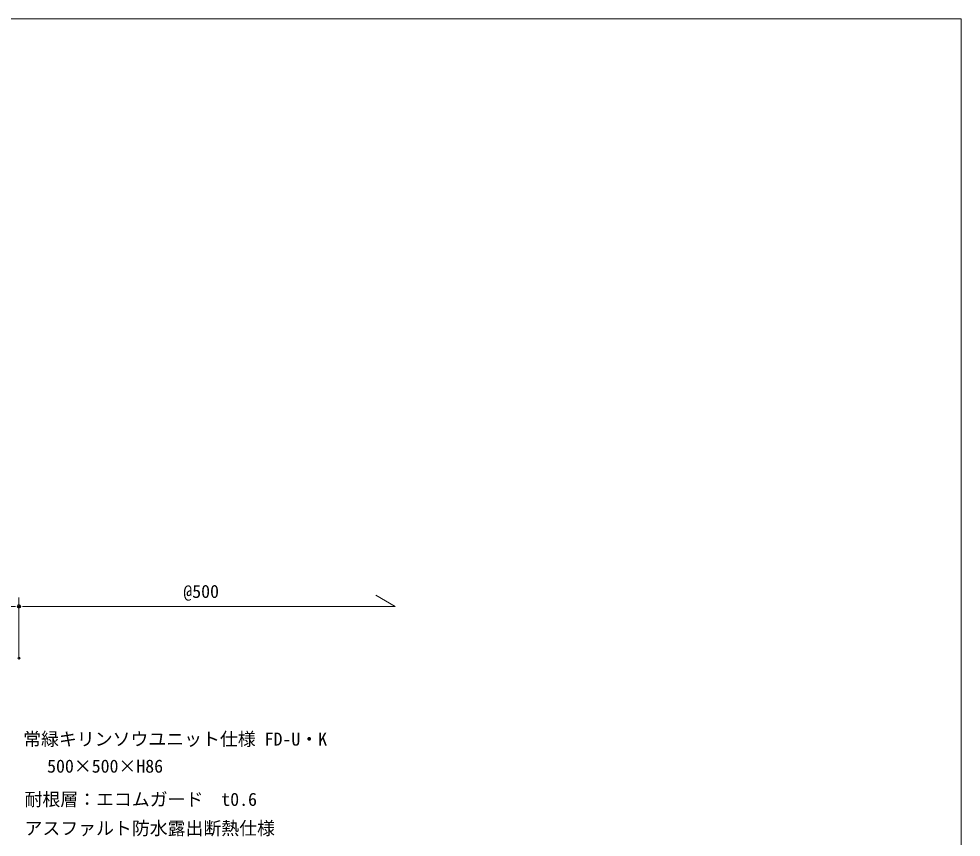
# Model space of a CAD drawing. Units: millimetres, scale not verified. Extents: x -1485 to 1485, y -1050 to 1050.
# Drawn here: x 432 to 1485, y 135 to 1050 of the extents above; entities that cross this region are included whole.
import ezdxf
from ezdxf.enums import TextEntityAlignment as Align

# ---------------------------------------------------------------- set-up
doc = ezdxf.new("R2010")
doc.units = ezdxf.units.MM
doc.header["$LTSCALE"] = 4
doc.header["$PDMODE"] = 32
doc.header["$PDSIZE"] = 2
for name, color, linetype, lineweight in [('0-0_0', 7, 'Continuous', 18), ('0-9_sunpo', 7, 'Continuous', 18), ('0-A_MOJI', 7, 'Continuous', 18), ('0-E_DECKM', 7, 'Continuous', 18)]:
    doc.layers.add(name, color=color, linetype=linetype, lineweight=lineweight)
doc.layers.add('0-2_DEFPOINTS', color=7, linetype='Continuous')
doc.styles.add('ＭＳ ゴシック', font='')
doc.styles.get('ＭＳ ゴシック').set_extended_font_data('MS Gothic')

# ---------------------------------------------------------------- blocks, each defined once
blk = doc.blocks.new('_Dot')
at = {"layer": '0-0_0'}
for p, q in [((-0.5, 0), (-1, 0)), ((0.25, 0), (-0.25, 0))]:
    blk.add_line(p, q, dxfattribs=at)
blk.add_circle((0, 0), 0.25, dxfattribs=at)
blk = doc.blocks.new('D3')
at = {"layer": '0-2_DEFPOINTS'}
for p in [(1916.837, 1443.116), (1416.837, 1385.194), (1916.837, 1385.194)]:
    blk.add_point(p, dxfattribs=at)
at = {"layer": '0-9_sunpo'}
for p, q in [((1416.837, 1385.694), (1416.837, 1453.116)), ((1424.837, 1443.116), (1908.837, 1443.116)), ((1916.837, 1385.694), (1916.837, 1453.116))]:
    blk.add_line(p, q, dxfattribs=at)
at = {"layer": '0-9_sunpo', "xscale": 8, "yscale": 8, "rotation": 180}
blk.add_blockref('_Dot', (1416.837, 1443.116), dxfattribs=at)
at = {"layer": '0-9_sunpo', "xscale": 8, "yscale": 8}
blk.add_blockref('_Dot', (1916.837, 1443.116), dxfattribs=at)
at = {"layer": '0-9_sunpo', "style": 'ＭＳ ゴシック'}
blk.add_text('500', height=14.66, dxfattribs=at).set_placement((1651.837, 1448.116), align=Align.BOTTOM_LEFT)

msp = doc.modelspace()

# ---------------------------------------------------------------- linework, layer by layer
at = {"layer": '0-0_0'}
msp.add_lwpolyline([(-1485, -1050), (1485, -1050), (1485, 1050), (-1485, 1050)], close=True, dxfattribs=at)
at = {"layer": '0-9_sunpo'}
for p, q in [((852.513, 393.116), (830.863, 405.616)), ((431.837, 335.694), (431.837, 393.116)), ((439.837, 393.116), (852.513, 393.116))]:
    msp.add_line(p, q, dxfattribs=at)
at = {"layer": '0-E_DECKM'}
msp.add_line((431.837, 378.821), (431.837, 335.194), dxfattribs=at)

# ---------------------------------------------------------------- block references
at = {"layer": '0-9_sunpo'}
msp.add_blockref('D3', (-1485, -1050), dxfattribs=at)
at = {"layer": '0-9_sunpo', "xscale": 8, "yscale": 8, "rotation": 180}
msp.add_blockref('_Dot', (431.837, 393.116), dxfattribs=at)

# ---------------------------------------------------------------- texts
at = {"layer": '0-9_sunpo', "style": 'ＭＳ ゴシック'}
msp.add_text('@500', height=14.66, dxfattribs=at).set_placement((615.496, 398.116), align=Align.BOTTOM_LEFT)
at = {"layer": '0-A_MOJI', "style": 'ＭＳ ゴシック'}
for s, p in [('常緑キリンソウユニット仕様 FD-U・K', (436.477, 232.998)), ('500×500×H86', (463.248, 202.759)), ('耐根層：エコムガード\u3000t0.6', (438.007, 165.623)), ('アスファルト防水露出断熱仕様', (438.007, 133.268))]:
    msp.add_text(s, height=14.66, dxfattribs=at).set_placement(p, align=Align.BOTTOM_LEFT)

doc.saveas('drawing.dxf')
